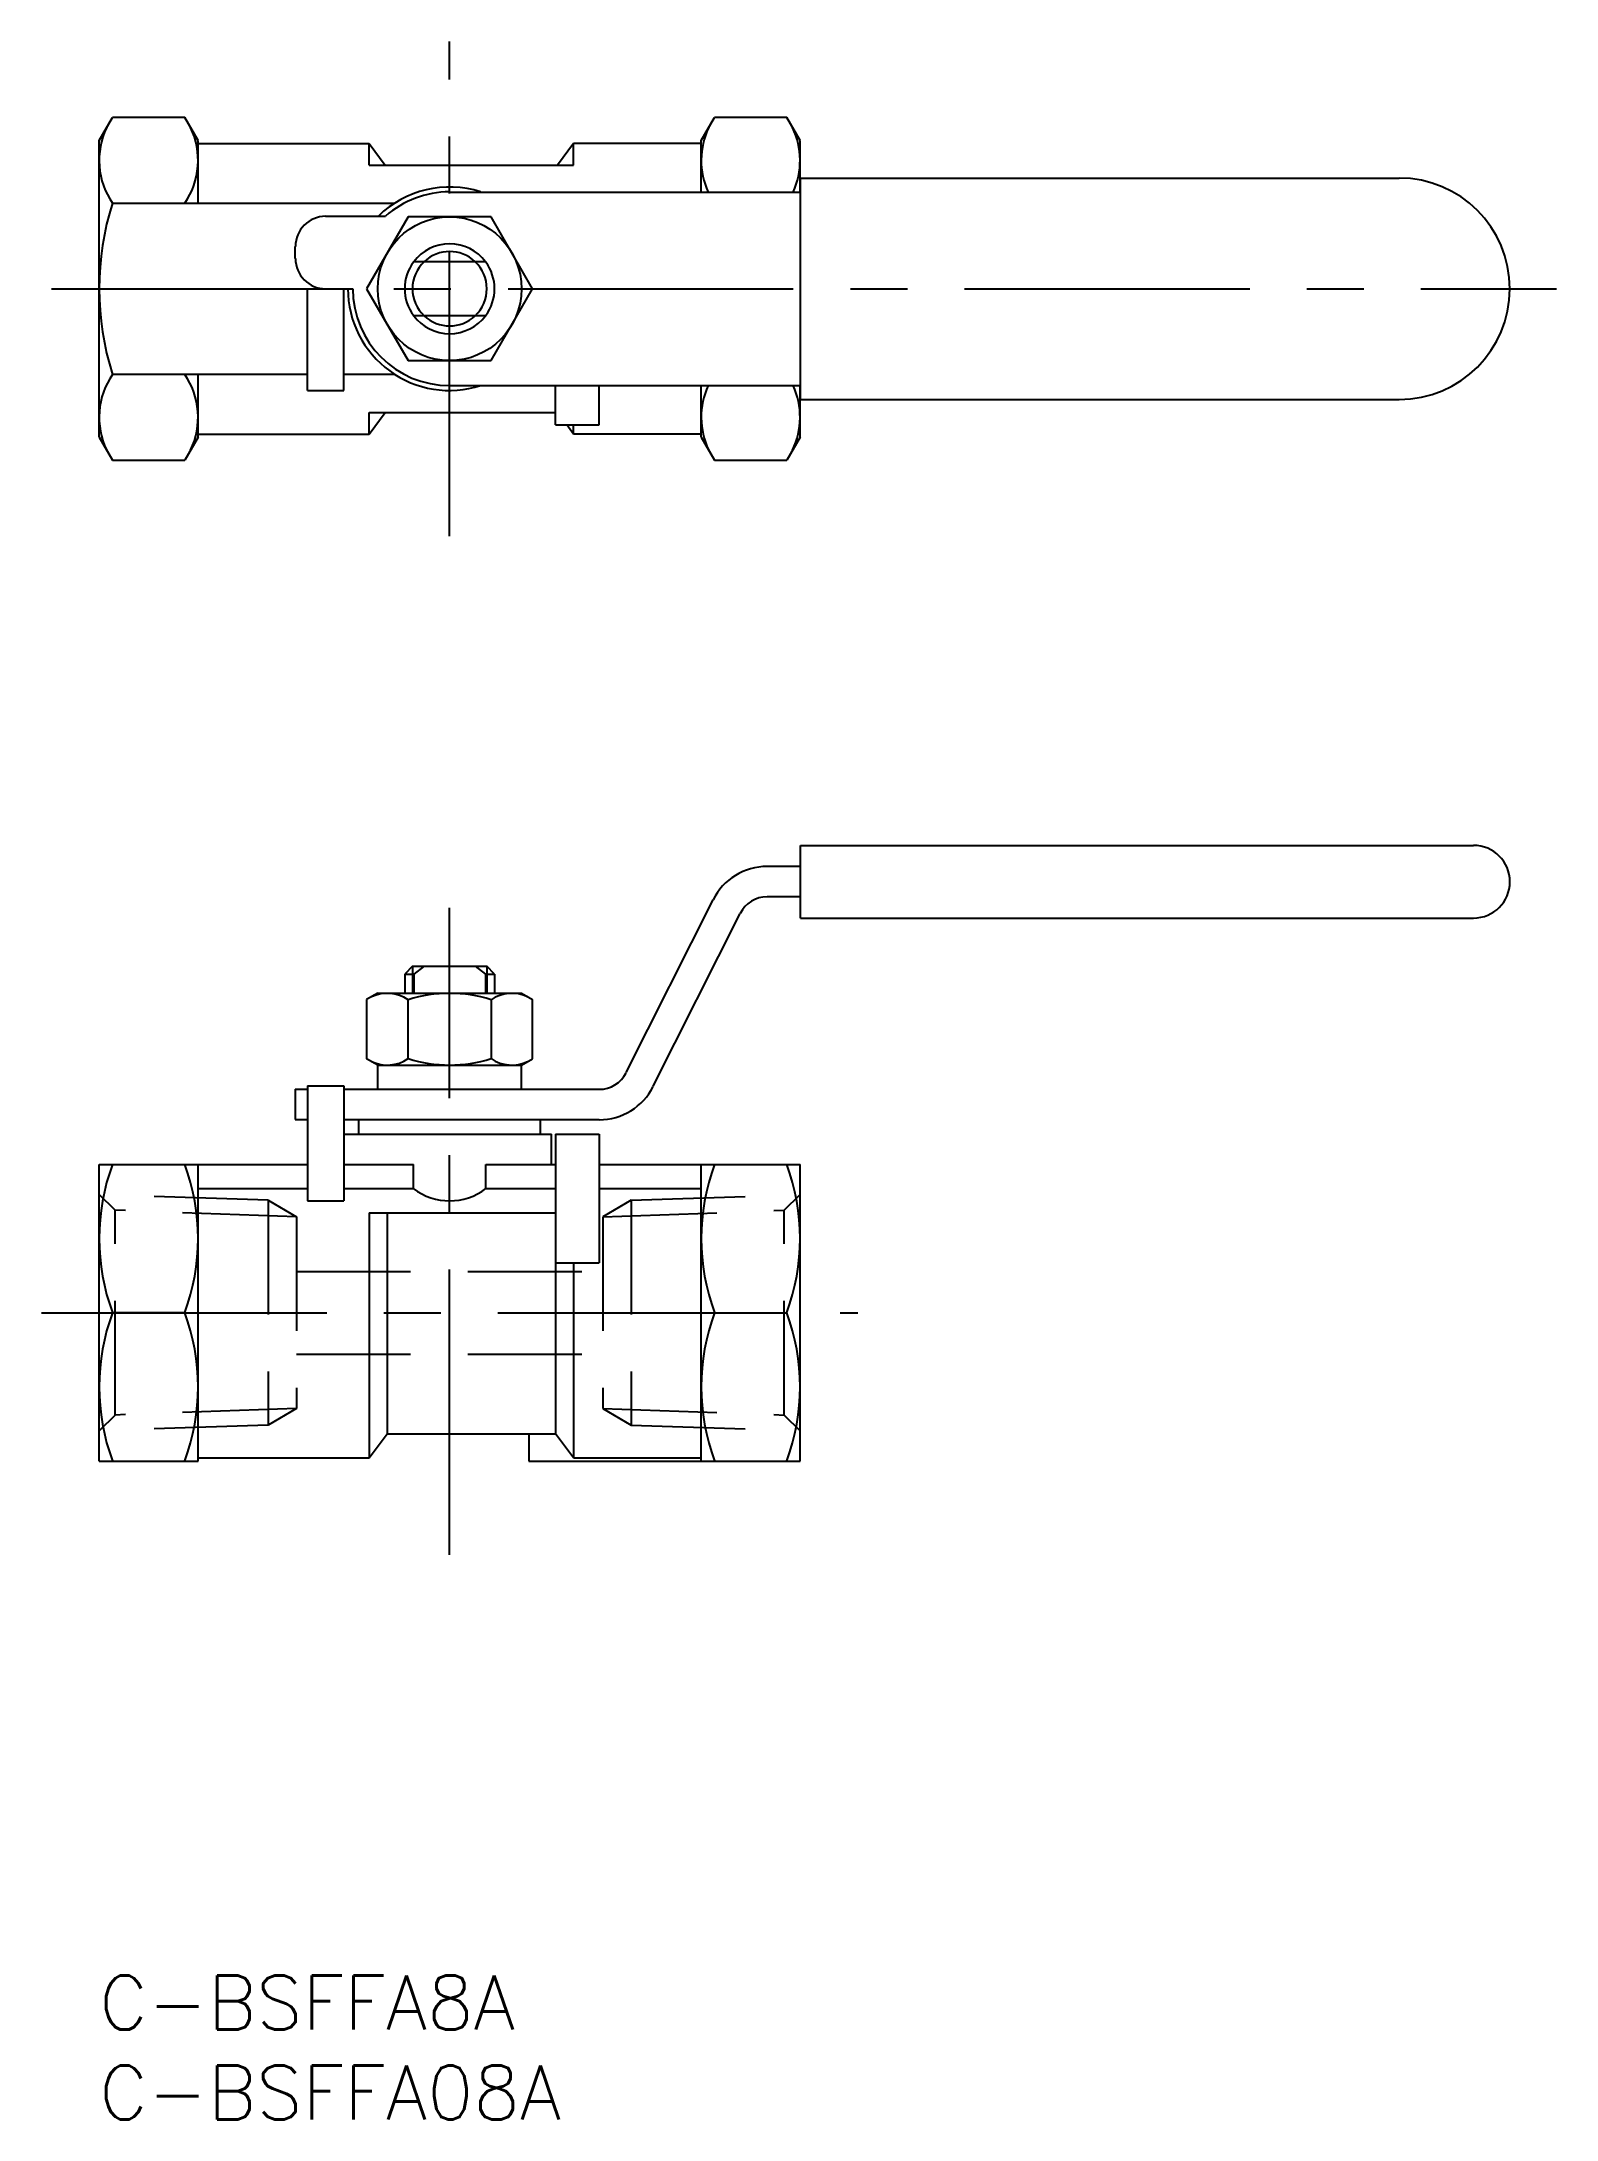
# Model space of a CAD drawing. Extents: x -3 to 81, y -8 to 108.
import ezdxf

# ---------------------------------------------------------------- set-up
doc = ezdxf.new("R2010")
doc.units = 0
doc.header["$LTSCALE"] = 0.5
doc.linetypes.add('CENTER', pattern=[50.8, 31.75, -6.35, 6.35, -6.35])
doc.linetypes.add('DASHED', pattern=[19.05, 12.7, -6.35])
doc.layers.get('0').update_dxf_attribs({"linetype": 'CONTINUOUS'})
doc.layers.add('CENTER', color=1, linetype='CENTER')
doc.styles.get("Standard").update_dxf_attribs({"font": 'txt.shx', "height": 3, "bigfont": 'bigfont.shx'})

# ---------------------------------------------------------------- blocks, each defined once
blk = doc.blocks.new('*U12')
at = {"color": 7, "linetype": 'CONTINUOUS'}
blk.add_text('C-BSFFA8A', height=3, dxfattribs=at).set_placement((0, -3))
blk = doc.blocks.new('*U13')
at = {"color": 7, "linetype": 'CONTINUOUS'}
blk.add_text('C-BSFFA08A', height=3, dxfattribs=at).set_placement((0, -8))

msp = doc.modelspace()

# ---------------------------------------------------------------- linework, layer by layer
at = {"color": 7, "linetype": 'CONTINUOUS'}
for p, q in [((0, 102.1), (0.74, 103.37)), ((4.76, 103.37), (0.74, 103.37)), ((5.5, 102.1), (4.76, 103.37)), ((33.5, 102.1), (34.24, 103.37)), ((38.26, 103.37), (34.24, 103.37)), ((39, 102.1), (38.26, 103.37)), ((0, 85.6), (0, 102.1)), ((5.5, 98.61), (5.5, 102.1)), ((5.5, 101.93), (15.02, 101.93)), ((15.02, 101.93), (15.92, 100.72)), ((15.02, 100.72), (15.02, 101.93)), ((26.4, 101.93), (25.5, 100.72)), ((33.5, 101.93), (26.4, 101.93)), ((26.4, 100.72), (26.4, 101.93)), ((33.5, 99.23), (33.5, 102.1)), ((39, 99.23), (39, 102.1)), ((15.02, 100.72), (26.4, 100.72)), ((39.03, 87.68), (39.03, 100.01)), ((39.03, 100.01), (72.34, 100.01)), ((0.74, 98.61), (16.45, 98.61)), ((19.5, 99.23), (39.03, 99.23)), ((12.6, 97.89), (15.94, 97.89)), ((17.19, 97.85), (14.88, 93.85)), ((21.81, 97.85), (17.19, 97.85)), ((24.12, 93.85), (21.81, 97.85)), ((10.91, 95.53), (10.91, 96.2)), ((21.5, 95.35), (17.5, 95.35)), ((11.59, 88.19), (11.59, 93.85)), ((11.59, 93.85), (14.11, 93.85)), ((13.61, 88.19), (13.61, 93.85)), ((14.88, 93.85), (17.19, 89.85)), ((21.81, 89.85), (24.12, 93.85)), ((21.5, 92.35), (17.5, 92.35)), ((11.59, 89.08), (0.74, 89.08)), ((5.5, 85.6), (5.5, 89.08)), ((16.45, 89.08), (13.61, 89.08)), ((17.19, 89.85), (21.81, 89.85)), ((11.59, 88.19), (13.61, 88.19)), ((19.5, 88.46), (39.03, 88.46)), ((25.39, 86.28), (25.39, 88.46)), ((27.82, 86.28), (27.82, 88.46)), ((33.5, 85.6), (33.5, 88.46)), ((39, 85.6), (39, 88.46)), ((15.02, 86.97), (25.39, 86.97)), ((15.02, 85.76), (15.02, 86.97)), ((15.02, 85.76), (15.92, 86.97)), ((39.03, 87.68), (72.34, 87.68)), ((0, 85.6), (0.74, 84.32)), ((5.5, 85.6), (4.76, 84.32)), ((5.5, 85.76), (15.02, 85.76)), ((25.39, 86.28), (27.82, 86.28)), ((26.4, 85.76), (26.02, 86.28)), ((26.4, 85.76), (26.4, 86.28)), ((33.5, 85.76), (26.4, 85.76)), ((33.5, 85.6), (34.24, 84.32)), ((39, 85.6), (38.26, 84.32)), ((0.74, 84.32), (4.76, 84.32)), ((34.24, 84.32), (38.26, 84.32)), ((39.03, 62.88), (76.48, 62.88)), ((39.03, 58.84), (39.03, 62.88)), ((39.03, 61.71), (37.17, 61.71)), ((29.32, 50.24), (34.16, 59.85)), ((30.83, 49.48), (35.67, 59.1)), ((39.03, 60.02), (37.17, 60.02)), ((39.03, 58.84), (76.48, 58.84)), ((17.43, 56.16), (17, 55.72)), ((17, 55.72), (17, 54.66)), ((17, 55.72), (17.5, 55.72)), ((17.43, 56.16), (21.57, 56.16)), ((18.08, 56.16), (17.5, 55.72)), ((17.5, 55.72), (17.5, 54.66)), ((20.92, 56.16), (21.5, 55.72)), ((21.5, 55.72), (22, 55.72)), ((21.5, 55.72), (21.5, 54.66)), ((22, 55.72), (21.57, 56.16)), ((22, 55.72), (22, 54.66)), ((15.5, 54.66), (14.88, 54.3)), ((15.5, 54.66), (23.5, 54.66)), ((23.5, 54.66), (24.12, 54.3)), ((14.88, 54.3), (14.88, 51.01)), ((17.19, 51.01), (17.19, 54.3)), ((21.81, 54.3), (21.81, 51.01)), ((24.12, 51.01), (24.12, 54.3)), ((15.5, 50.66), (14.88, 51.01)), ((23.5, 50.66), (24.12, 51.01)), ((15.5, 49.31), (15.5, 50.66)), ((15.5, 50.66), (23.5, 50.66)), ((23.5, 49.31), (23.5, 50.66)), ((10.91, 49.31), (10.91, 47.63)), ((10.91, 49.31), (11.59, 49.31)), ((11.59, 49.51), (13.61, 49.51)), ((11.59, 49.51), (11.59, 43.11)), ((13.61, 49.51), (13.61, 43.11)), ((13.61, 49.31), (27.82, 49.31)), ((10.91, 47.63), (11.59, 47.63)), ((13.61, 47.63), (27.82, 47.63)), ((14.45, 46.82), (14.45, 47.63)), ((24.55, 46.82), (24.55, 47.63)), ((13.61, 46.82), (25.16, 46.82)), ((25.16, 45.13), (25.16, 46.82)), ((25.39, 46.82), (25.39, 30.15)), ((25.39, 46.82), (27.82, 46.82)), ((27.82, 46.82), (27.82, 39.66)), ((0, 45.13), (11.59, 45.13)), ((0, 28.63), (0, 45.13)), ((5.5, 28.63), (5.5, 45.13)), ((13.61, 45.13), (17.48, 45.13)), ((17.48, 43.79), (17.48, 45.13)), ((21.52, 43.79), (21.52, 45.13)), ((21.52, 45.13), (25.39, 45.13)), ((27.82, 45.13), (39, 45.13)), ((33.5, 28.63), (33.5, 45.13)), ((39, 28.63), (39, 45.13)), ((5.5, 43.79), (11.59, 43.79)), ((11.59, 43.11), (13.61, 43.11)), ((13.61, 43.79), (17.48, 43.79)), ((21.52, 43.79), (25.39, 43.79)), ((27.82, 43.79), (33.5, 43.79)), ((15.02, 42.44), (15.02, 28.8)), ((15.02, 42.44), (25.39, 42.44)), ((16.03, 42.44), (16.03, 30.15)), ((25.39, 39.66), (27.82, 39.66)), ((26.4, 39.66), (26.4, 28.8)), ((4.76, 36.88), (0.74, 36.88)), ((34.24, 36.88), (38.26, 36.88)), ((15.02, 28.8), (16.03, 30.15)), ((16.03, 30.15), (25.39, 30.15)), ((23.91, 30.15), (23.91, 28.63)), ((26.4, 28.8), (25.39, 30.15)), ((0, 28.63), (5.5, 28.63)), ((5.5, 28.8), (15.02, 28.8)), ((23.91, 28.63), (39, 28.63)), ((26.4, 28.8), (33.5, 28.8))]:
    msp.add_line(p, q, dxfattribs=at)
at = {"color": 3, "linetype": 'CONTINUOUS'}
for p, q in [((17.43, 56.16), (17.43, 54.66)), ((21.57, 56.16), (21.57, 54.66))]:
    msp.add_line(p, q, dxfattribs=at)
at = {"color": 3, "linetype": 'DASHED'}
for p, q in [((9.4, 43.14), (0, 43.46)), ((0.89, 42.58), (0, 43.46)), ((9.4, 43.14), (10.98, 42.22)), ((9.4, 43.14), (9.4, 30.63)), ((29.6, 43.14), (28.02, 42.22)), ((29.6, 43.14), (39, 43.46)), ((29.6, 43.14), (29.6, 30.63)), ((38.11, 42.58), (39, 43.46)), ((10.98, 42.22), (0.89, 42.58)), ((0.89, 31.19), (0.89, 42.58)), ((10.98, 42.22), (10.98, 31.55)), ((28.02, 42.22), (38.11, 42.58)), ((28.02, 42.22), (28.02, 31.55)), ((38.11, 31.19), (38.11, 42.58)), ((10.98, 39.18), (28.02, 39.18)), ((10.98, 34.58), (28.02, 34.58)), ((10.98, 31.55), (0.89, 31.19)), ((10.98, 31.55), (9.4, 30.63)), ((28.02, 31.55), (29.6, 30.63)), ((28.02, 31.55), (38.11, 31.19)), ((0.89, 31.19), (0, 30.31)), ((9.4, 30.63), (0, 30.31)), ((29.6, 30.63), (39, 30.31)), ((38.11, 31.19), (39, 30.31))]:
    msp.add_line(p, q, dxfattribs=at)
at = {"color": 7, "linetype": 'CONTINUOUS'}
msp.add_circle((19.5, 93.85), 4, dxfattribs=at)
for centre, radius, start, end in [((4.22, 100.99), 4.22, 154.3842, 214.3842), ((1.28, 100.99), 4.22, 325.6158, 25.6158), ((37.72, 100.99), 4.22, 154.3842, 204.6217), ((34.78, 100.99), 4.22, 335.3783, 25.6158), ((19.5, 93.85), 5.66, 72.2472, 134.4153), ((72.34, 93.85), 6.16, 270, 90), ((15.76, 93.85), 15.76, 162.412, 197.588), ((19.5, 93.85), 5.39, 90, 131.4096), ((12.6, 96.2), 1.68, 90, 180), ((12.6, 95.53), 1.68, 180, 270), ((19.5, 93.85), 2.5, 143.1301, 216.8699), ((19.5, 93.85), 2.07, 46.5262, 133.4738), ((19.5, 93.85), 2.5, 323.1301, 36.8699), ((19.5, 93.85), 5.66, 180, 287.7528), ((19.5, 93.85), 5.39, 180, 270), ((19.5, 93.85), 2.07, 226.5262, 313.4738), ((4.22, 86.7), 4.22, 145.6158, 205.6158), ((1.28, 86.7), 4.22, 334.3842, 34.3842), ((37.72, 86.7), 4.22, 155.3783, 205.6158), ((34.78, 86.7), 4.22, 334.3842, 24.6217), ((76.48, 60.86), 2.02, 270, 90), ((37.17, 58.34), 3.37, 90, 153.2803), ((37.17, 58.34), 1.68, 90, 153.2803), ((16.04, 52.61), 2.04, 55.6158, 115.6158), ((19.5, 47.01), 7.64, 72.412, 107.588), ((22.96, 52.61), 2.04, 64.3842, 124.3842), ((16.04, 52.7), 2.04, 244.3842, 304.3842), ((19.5, 58.3), 7.64, 252.412, 287.588), ((22.96, 52.7), 2.04, 235.6158, 295.6158), ((27.82, 50.99), 1.68, 270, 333.2803), ((27.82, 50.99), 3.37, 270, 333.2803), ((11.91, 41.01), 11.91, 159.7438, 200.2562), ((-6.41, 41.01), 11.91, 339.7438, 20.2562), ((45.41, 41.01), 11.91, 159.7438, 200.2562), ((27.09, 41.01), 11.91, 339.7438, 20.2562), ((19.5, 46.48), 3.37, 233.1301, 306.8699), ((11.91, 32.76), 11.91, 159.7438, 200.2562), ((-6.41, 32.76), 11.91, 339.7438, 20.2562), ((45.41, 32.76), 11.91, 159.7438, 200.2562), ((27.09, 32.76), 11.91, 339.7438, 20.2562)]:
    msp.add_arc(centre, radius, start, end, dxfattribs=at)
at = {"color": 3, "linetype": 'CONTINUOUS'}
for radius, start, end in [(2.5, 36.8699, 143.1301), (2.07, 133.4738, 226.5262), (2.07, 313.4738, 46.5262), (2.5, 216.8699, 323.1301)]:
    msp.add_arc((19.5, 93.85), radius, start, end, dxfattribs=at)
at = {"layer": 'CENTER', "color": 1, "linetype": 'CENTER'}
for p, q in [((19.5, 80.09), (19.5, 107.6)), ((-2.65, 93.85), (81.09, 93.85)), ((19.5, 23.42), (19.5, 59.41)), ((-3.21, 36.88), (42.21, 36.88))]:
    msp.add_line(p, q, dxfattribs=at)

# ---------------------------------------------------------------- block references
at = {"color": 7, "linetype": 'CONTINUOUS'}
for name in ['*U12', '*U13']:
    msp.add_blockref(name, (0, 0), dxfattribs=at)

doc.saveas('drawing.dxf')
